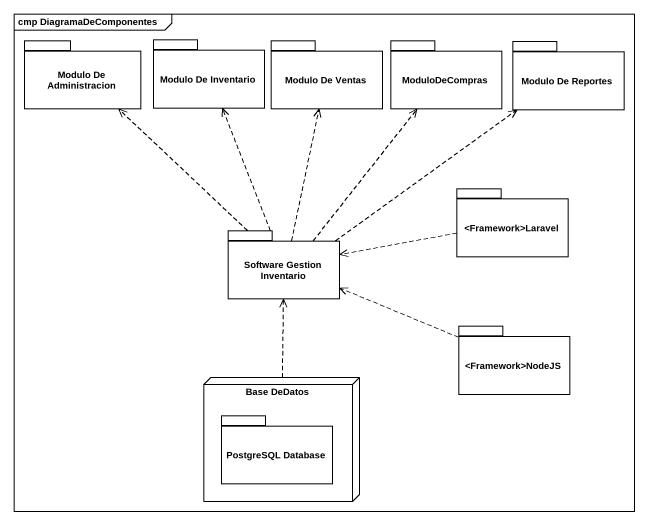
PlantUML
@startuml
mainframe cmp DiagramaDeComponentes
package "Modulo De Administracion" as Modulo_De_Administracion {
}
package "Modulo De Inventario" as Modulo_De_Inventario {
}
package "Modulo De Ventas" as Modulo_De_Ventas {
}
package ModuloDeCompras {
}
package "Modulo De Reportes" as Modulo_De_Reportes {
}
package "<Framework>Laravel" as Framework_Laravel {
}
package "Software Gestion Inventario" as Software_Gestion_Inventario {
}
package "<Framework>NodeJS" as Framework_NodeJS {
}
node "Base DeDatos" as Base_DeDatos {
  package "PostgreSQL Database" as PostgreSQL_Database {
  }
}
Framework_Laravel .left.> Software_Gestion_Inventario
Software_Gestion_Inventario .up.> Modulo_De_Administracion
Software_Gestion_Inventario .up.> Modulo_De_Inventario
Software_Gestion_Inventario .up.> Modulo_De_Ventas
Software_Gestion_Inventario .up.> ModuloDeCompras
Software_Gestion_Inventario .up.> Modulo_De_Reportes
Framework_NodeJS .left.> Software_Gestion_Inventario
Base_DeDatos .up.> Software_Gestion_Inventario
@enduml
